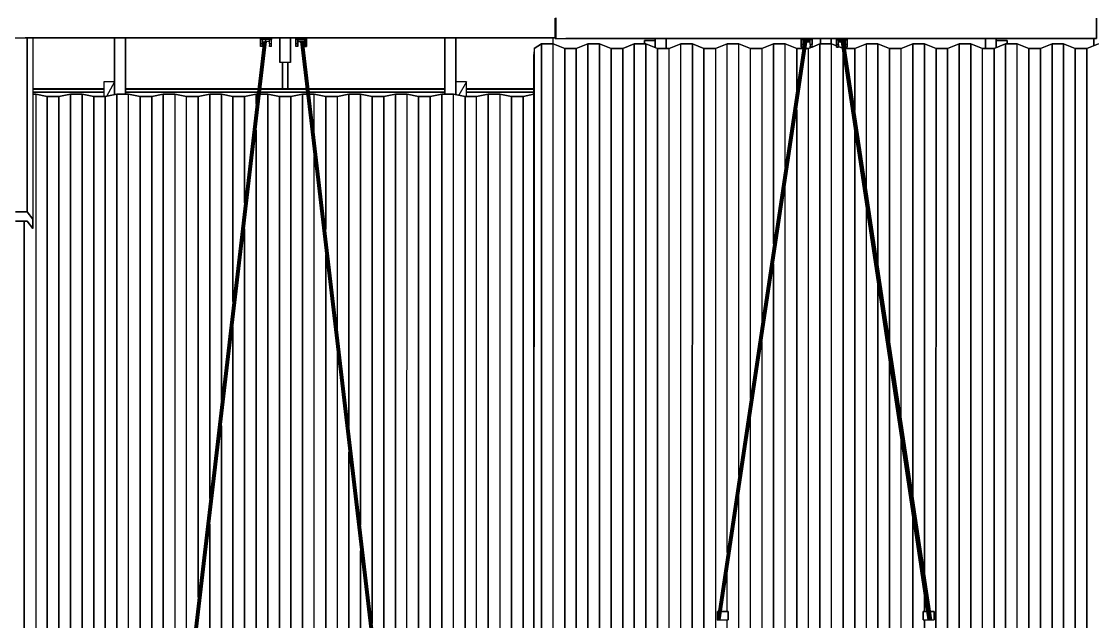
# Model space of a CAD drawing. Extents: x -32 to 51.8, y -51.6 to -5.5.
# Drawn here: x 5.35 to 13.29, y -25.34 to -20.91 of the extents above; entities that cross this region are included whole.
import ezdxf

# ---------------------------------------------------------------- set-up
doc = ezdxf.new("R2010")
doc.units = 0
doc.header["$MEASUREMENT"] = 0
doc.layers.get('0').update_dxf_attribs({"linetype": 'CONTINUOUS'})
doc.layers.add('hachures', color=5, linetype='CONTINUOUS')

msp = doc.modelspace()

# ---------------------------------------------------------------- linework, layer by layer
for p, q in [((9.2901, -21.0331), (9.2901, -20.8831)), ((9.2967, -20.8785), (9.2967, -21.0285)), ((9.2967, -21.0285), (9.2967, -20.8785)), ((13.2901, -20.8831), (13.2901, -21.0331)), ((13.2901, -20.8831), (13.2901, -21.0331)), ((13.2901, -21.0331), (13.2901, -20.8831)), ((13.2901, -20.9346), (13.2901, -20.9346)), ((13.2901, -20.9346), (13.2901, -20.9346)), ((5.2967, -21.0285), (5.3767, -21.0285)), ((5.3767, -21.0285), (9.2167, -21.0285)), ((9.2167, -21.0285), (5.3767, -21.0285)), ((5.3767, -21.0285), (9.2167, -21.0285)), ((9.2167, -21.0285), (5.3767, -21.0285)), ((5.3902, -21.0285), (5.3902, -21.0285)), ((5.3902, -21.0285), (5.3902, -21.0285)), ((5.3902, -21.0285), (5.3902, -21.0285)), ((5.3902, -21.0285), (5.3902, -22.3138)), ((5.4337, -21.0285), (5.4336, -22.3676)), ((5.4337, -21.0285), (7.1152, -21.0285)), ((5.4337, -21.0285), (7.1152, -21.0285)), ((7.1152, -21.0285), (5.4337, -21.0285)), ((6.0367, -21.0285), (5.4337, -21.0285)), ((6.0367, -21.4465), (6.0367, -21.0285)), ((6.0367, -21.0285), (6.0367, -21.404)), ((6.0367, -21.0285), (6.0367, -21.4465)), ((6.1167, -21.0285), (6.1167, -21.4428)), ((6.1167, -21.4428), (6.1167, -21.0285)), ((6.9429, -21.0285), (6.1167, -21.0285)), ((7.1509, -21.0387), (6.5047, -26.5245)), ((6.5127, -26.5236), (7.1509, -21.0387)), ((7.1152, -21.0386), (7.1152, -21.0285)), ((7.1152, -21.0285), (7.1152, -21.0386)), ((7.1152, -21.0285), (7.1152, -21.0386)), ((7.1152, -21.0637), (7.1152, -21.0285)), ((7.1296, -21.0386), (7.1152, -21.0386)), ((7.1152, -21.0718), (7.1152, -21.0386)), ((7.1152, -21.0386), (7.1152, -21.0718)), ((7.1296, -21.0285), (7.1296, -21.0386)), ((7.1296, -21.0386), (7.1296, -21.0285)), ((7.1296, -21.0386), (7.1296, -21.0718)), ((7.1296, -21.0718), (7.1296, -21.0386)), ((7.1807, -21.0387), (7.1296, -21.0387)), ((7.1807, -21.0386), (7.1807, -21.0285)), ((7.1807, -21.0285), (7.1807, -21.0386)), ((7.1807, -21.0285), (7.1807, -21.0386)), ((7.1952, -21.0386), (7.1807, -21.0386)), ((7.1807, -21.0718), (7.1807, -21.0386)), ((7.1807, -21.0387), (7.1807, -21.0532)), ((7.1952, -21.0285), (7.1952, -21.0386)), ((7.1952, -21.0386), (7.1952, -21.0285)), ((7.1952, -21.0285), (7.3752, -21.0285)), ((7.1952, -21.0285), (7.3752, -21.0285)), ((7.3752, -21.0285), (7.1952, -21.0285)), ((7.1952, -21.0718), (7.1952, -21.0386)), ((7.2567, -21.2085), (7.2567, -21.0285)), ((7.2567, -21.2085), (7.2567, -21.0285)), ((7.2567, -21.0285), (7.2567, -21.2085)), ((7.3367, -21.0285), (7.3367, -21.2085)), ((7.3367, -21.0285), (7.3367, -21.2085)), ((7.3367, -21.2085), (7.3367, -21.0285)), ((7.3752, -21.0386), (7.3752, -21.0285)), ((7.3752, -21.0285), (7.3752, -21.0386)), ((7.3752, -21.0637), (7.3752, -21.0285)), ((7.3896, -21.0386), (7.3752, -21.0386)), ((7.3752, -21.0718), (7.3752, -21.0386)), ((7.3752, -21.0386), (7.3752, -21.0718)), ((7.3896, -21.0285), (7.3896, -21.0386)), ((7.3896, -21.0386), (7.3896, -21.0285)), ((7.3896, -21.0718), (7.3896, -21.0386)), ((7.3896, -21.0386), (7.3896, -21.0718)), ((7.4408, -21.0387), (7.3896, -21.0387)), ((7.3896, -21.0387), (7.4408, -21.0387)), ((7.409, -21.0387), (7.409, -21.0387)), ((7.409, -21.0387), (7.409, -21.0387)), ((7.4129, -21.0387), (7.4129, -21.0387)), ((7.4129, -21.0387), (7.4129, -21.0387)), ((7.421, -21.0387), (7.421, -21.0387)), ((7.4211, -21.0387), (7.4211, -21.0387)), ((7.4408, -21.0386), (7.4408, -21.0285)), ((7.4408, -21.0285), (7.4408, -21.0386)), ((7.4408, -21.0285), (7.4408, -21.0386)), ((7.4408, -21.0386), (7.4552, -21.0386)), ((7.4408, -21.0718), (7.4408, -21.0386)), ((7.4408, -21.0386), (7.4408, -21.0718)), ((7.4552, -21.0285), (7.4552, -21.0637)), ((7.4552, -21.0386), (7.4552, -21.0285)), ((7.4552, -21.0285), (7.4552, -21.0386)), ((7.4552, -21.0285), (9.2167, -21.0285)), ((7.4552, -21.0285), (9.2167, -21.0285)), ((9.2167, -21.0285), (7.4552, -21.0285)), ((7.4552, -21.0718), (7.4552, -21.0386)), ((7.4552, -21.0386), (7.4552, -21.0718)), ((8.4767, -21.4428), (8.4767, -21.0285)), ((8.4767, -21.0285), (8.4767, -21.4428)), ((8.5567, -21.0285), (8.5567, -21.4466)), ((8.5567, -21.4466), (8.5567, -21.0285)), ((9.2167, -21.0285), (9.2901, -21.0285)), ((9.2901, -21.0285), (9.2167, -21.0285)), ((9.2167, -21.0285), (9.2967, -21.0285)), ((9.2901, -21.0285), (9.2167, -21.0285)), ((9.2967, -21.0285), (9.2167, -21.0285)), ((9.2737, -21.0285), (9.2737, -21.0723)), ((9.2901, -21.0331), (9.2901, -21.0285)), ((9.2901, -21.0331), (9.3701, -21.0331)), ((10.0301, -21.0331), (9.3701, -21.0331)), ((9.3701, -21.0331), (9.3701, -21.0331)), ((9.3701, -21.0331), (11.1086, -21.0331)), ((9.3701, -21.0331), (11.1086, -21.0331)), ((11.1086, -21.0331), (9.3701, -21.0331)), ((9.3701, -21.0331), (9.3701, -21.0331)), ((10.0301, -21.0331), (9.3701, -21.0331)), ((9.3701, -21.0331), (9.3701, -21.0331)), ((9.3701, -21.0331), (13.2901, -21.0331)), ((13.2901, -21.0331), (9.3701, -21.0331)), ((9.3701, -21.0331), (13.2101, -21.0331)), ((13.2101, -21.0331), (9.3701, -21.0331)), ((9.3701, -21.0331), (9.3701, -21.0331)), ((10.0301, -21.0994), (10.0301, -21.0331)), ((10.0301, -21.0331), (10.0301, -21.0994)), ((11.1086, -21.0331), (10.1101, -21.0331)), ((10.1101, -21.0331), (10.1101, -21.1062)), ((10.1101, -21.0331), (11.1086, -21.0331)), ((10.1101, -21.1062), (10.1101, -21.0331)), ((11.1086, -21.0331), (10.1101, -21.0331)), ((11.135, -21.0433), (10.4905, -25.3288)), ((11.1311, -21.0433), (10.4905, -25.3288)), ((11.1433, -21.0433), (10.4985, -25.3288)), ((11.1351, -21.0433), (10.4985, -25.3288)), ((11.1509, -21.0433), (10.5064, -25.3288)), ((10.5064, -25.3288), (11.1433, -21.0433)), ((10.5094, -25.3286), (11.151, -21.0433)), ((11.1086, -21.0432), (11.1086, -21.0331)), ((11.1086, -21.0331), (11.1086, -21.0432)), ((11.1086, -21.0683), (11.1086, -21.0331)), ((11.123, -21.0432), (11.1086, -21.0432)), ((11.1086, -21.0764), (11.1086, -21.0432)), ((11.1086, -21.0432), (11.1086, -21.0764)), ((11.123, -21.0432), (11.123, -21.0331)), ((11.123, -21.0331), (11.123, -21.0432)), ((11.123, -21.0764), (11.123, -21.0432)), ((11.123, -21.0432), (11.123, -21.0764)), ((11.1741, -21.0433), (11.123, -21.0433)), ((11.123, -21.0578), (11.123, -21.0433)), ((11.123, -21.0433), (11.1741, -21.0433)), ((11.1535, -21.0433), (11.1535, -21.0433)), ((11.1741, -21.0432), (11.1741, -21.0331)), ((11.1741, -21.0331), (11.1741, -21.0432)), ((11.1886, -21.0432), (11.1741, -21.0432)), ((11.1741, -21.0764), (11.1741, -21.0432)), ((11.1886, -21.0331), (11.1886, -21.0432)), ((11.1886, -21.0432), (11.1886, -21.0331)), ((11.3686, -21.0331), (11.1886, -21.0331)), ((11.1886, -21.0331), (11.3686, -21.0331)), ((11.1886, -21.0331), (11.3686, -21.0331)), ((11.1886, -21.0331), (11.3686, -21.0331)), ((11.3686, -21.0331), (11.1886, -21.0331)), ((11.1886, -21.0432), (11.1886, -21.0764)), ((11.1886, -21.0764), (11.1886, -21.0432)), ((11.2501, -21.0723), (11.2501, -21.0331)), ((11.2501, -21.0723), (11.2501, -21.0331)), ((11.2501, -21.0331), (11.2501, -21.0723)), ((11.3686, -21.0331), (11.3301, -21.0331)), ((11.3301, -21.0331), (11.3301, -21.0723)), ((11.3301, -21.0331), (11.3301, -21.0723)), ((11.3301, -21.0723), (11.3301, -21.0331)), ((11.3686, -21.0331), (11.3686, -21.0432)), ((11.3686, -21.0683), (11.3686, -21.0331)), ((11.3686, -21.0432), (11.3686, -21.0331)), ((11.3686, -21.0432), (11.3686, -21.0765)), ((11.383, -21.0432), (11.3686, -21.0432)), ((11.3686, -21.0765), (11.3686, -21.0432)), ((11.3686, -21.0432), (11.383, -21.0432)), ((11.383, -21.0432), (11.383, -21.0331)), ((11.383, -21.0765), (11.383, -21.0432)), ((11.4341, -21.0433), (11.383, -21.0433)), ((11.383, -21.0578), (11.383, -21.0433)), ((11.383, -21.0433), (11.4341, -21.0433)), ((11.4341, -21.0432), (11.4341, -21.0331)), ((11.4341, -21.0331), (11.4341, -21.0432)), ((11.4341, -21.0432), (11.4341, -21.0432)), ((11.4341, -21.0432), (11.4486, -21.0432)), ((11.4341, -21.0765), (11.4341, -21.0432)), ((11.4486, -21.0432), (11.4341, -21.0432)), ((11.4341, -21.0432), (11.4341, -21.0765)), ((11.4341, -21.0432), (11.4341, -21.0432)), ((11.4341, -21.0432), (11.4341, -21.0432)), ((11.4341, -21.0432), (11.4341, -21.0432)), ((11.4341, -21.0433), (11.4341, -21.0578)), ((11.4486, -21.0432), (11.4486, -21.0331)), ((11.4486, -21.0331), (11.4486, -21.0432)), ((12.4701, -21.0331), (11.4486, -21.0331)), ((11.4486, -21.0331), (12.4701, -21.0331)), ((11.4486, -21.0331), (13.2101, -21.0331)), ((11.4486, -21.0331), (13.2101, -21.0331)), ((13.2101, -21.0331), (11.4486, -21.0331)), ((11.4989, -21.0331), (11.4486, -21.0331)), ((11.4486, -21.0765), (11.4486, -21.0432)), ((11.4486, -21.0432), (11.4486, -21.0432)), ((11.4486, -21.0432), (11.4486, -21.0765)), ((12.4701, -21.1062), (12.4701, -21.0331)), ((12.4701, -21.0331), (12.4701, -21.1062)), ((13.2101, -21.0331), (12.5501, -21.0331)), ((12.5501, -21.0331), (12.5501, -21.0995)), ((12.5501, -21.0995), (12.5501, -21.0331)), ((13.2101, -21.0331), (13.2101, -21.0331)), ((13.2101, -21.0331), (13.2101, -21.0331)), ((13.2101, -21.0331), (13.2901, -21.0331)), ((13.2901, -21.0331), (13.2101, -21.0331)), ((13.2901, -21.0331), (13.2101, -21.0331)), ((13.2671, -21.0331), (13.2671, -21.0871)), ((13.2737, -21.0845), (13.2737, -21.0331)), ((7.1371, -21.0532), (6.4935, -26.5216)), ((7.141, -21.0532), (6.4968, -26.5236)), ((7.1372, -21.0532), (6.4968, -26.5236)), ((7.141, -21.0532), (6.5047, -26.5245)), ((7.1569, -21.0532), (6.5127, -26.5236)), ((6.516, -26.5216), (7.1596, -21.0532)), ((6.516, -26.5216), (7.1569, -21.0532)), ((7.1152, -21.0851), (7.1152, -21.0637)), ((7.1296, -21.0718), (7.1152, -21.0718)), ((7.1152, -21.0919), (7.1152, -21.0718)), ((7.1152, -21.0718), (7.1152, -21.0919)), ((7.1152, -21.0851), (7.1152, -21.0919)), ((7.1152, -21.0919), (7.1152, -21.0851)), ((7.1296, -21.0919), (7.1152, -21.0919)), ((7.1296, -21.0532), (7.1296, -21.0637)), ((7.1296, -21.0637), (7.1296, -21.0851)), ((7.1296, -21.0718), (7.1296, -21.0919)), ((7.1296, -21.0919), (7.1296, -21.0718)), ((7.1296, -21.0851), (7.1296, -21.0718)), ((7.1296, -21.0919), (7.1296, -21.0851)), ((7.1296, -21.0851), (7.1296, -21.0851)), ((7.1296, -21.0851), (7.1296, -21.0919)), ((7.1807, -21.0532), (7.1492, -21.0532)), ((7.1952, -21.0718), (7.1807, -21.0718)), ((7.1807, -21.0718), (7.1807, -21.0919)), ((7.1807, -21.0919), (7.1807, -21.0851)), ((7.1952, -21.0919), (7.1807, -21.0919)), ((7.1952, -21.0919), (7.1952, -21.0718)), ((7.3752, -21.0851), (7.3752, -21.0637)), ((7.3896, -21.0718), (7.3752, -21.0718)), ((7.3752, -21.0919), (7.3752, -21.0718)), ((7.3752, -21.0718), (7.3752, -21.0919)), ((7.3752, -21.0851), (7.3752, -21.0919)), ((7.3752, -21.0919), (7.3752, -21.0851)), ((7.3896, -21.0919), (7.3752, -21.0919)), ((7.3896, -21.0532), (7.3896, -21.0637)), ((7.3896, -21.0532), (7.4408, -21.0532)), ((7.4408, -21.0532), (7.3896, -21.0532)), ((7.3896, -21.0637), (7.3896, -21.0851)), ((7.3896, -21.0919), (7.3896, -21.0718)), ((7.3896, -21.0718), (7.3896, -21.0919)), ((7.3896, -21.0851), (7.3896, -21.0718)), ((7.3896, -21.0851), (7.3896, -21.0919)), ((7.3896, -21.0851), (7.3896, -21.0851)), ((7.3896, -21.0919), (7.3896, -21.0851)), ((7.4107, -21.0532), (8.0543, -26.5216)), ((7.4108, -21.0532), (8.0576, -26.5195)), ((8.0576, -26.5195), (7.4146, -21.0532)), ((7.4146, -21.0532), (8.0655, -26.5187)), ((7.4227, -21.0532), (8.0655, -26.5187)), ((7.4228, -21.0532), (8.0735, -26.5195)), ((8.0768, -26.5216), (7.4305, -21.0532)), ((8.0735, -26.5195), (7.4305, -21.0532)), ((8.0768, -26.5216), (7.4332, -21.0532)), ((7.4552, -21.0718), (7.4408, -21.0718)), ((7.4408, -21.0718), (7.4408, -21.0919)), ((7.4408, -21.0718), (7.4552, -21.0718)), ((7.4408, -21.0919), (7.4408, -21.0718)), ((7.4408, -21.0919), (7.4408, -21.0919)), ((7.4408, -21.0919), (7.4552, -21.0919)), ((7.4408, -21.0919), (7.4408, -21.0919)), ((7.4552, -21.0919), (7.4408, -21.0919)), ((7.4552, -21.0637), (7.4552, -21.0851)), ((7.4552, -21.0919), (7.4552, -21.0718)), ((7.4552, -21.0718), (7.4552, -21.0919)), ((7.4552, -21.0851), (7.4552, -21.0919)), ((9.1349, -21.1062), (9.1348, -21.1496)), ((9.1349, -21.1062), (9.1348, -27.4445)), ((9.1902, -21.0723), (9.1349, -21.1062)), ((9.1349, -21.1062), (9.1902, -21.0723)), ((9.2759, -21.0723), (9.1902, -21.0723)), ((9.1902, -21.0723), (9.1902, -21.0723)), ((9.1902, -21.0723), (9.2759, -21.0723)), ((9.3616, -21.1062), (9.2759, -21.0723)), ((9.2759, -21.0723), (9.3616, -21.1062)), ((9.4473, -21.1062), (9.3616, -21.1062)), ((9.3616, -21.1062), (9.4473, -21.1062)), ((9.533, -21.0723), (9.4473, -21.1062)), ((9.4473, -21.1062), (9.533, -21.0723)), ((9.6188, -21.0723), (9.533, -21.0723)), ((9.533, -21.0723), (9.6188, -21.0723)), ((9.7045, -21.1062), (9.6188, -21.0723)), ((9.6188, -21.0723), (9.7045, -21.1062)), ((9.7902, -21.1062), (9.7045, -21.1062)), ((9.7045, -21.1062), (9.7902, -21.1062)), ((9.8759, -21.0723), (9.7902, -21.1062)), ((9.7902, -21.1062), (9.8759, -21.0723)), ((9.9616, -21.0723), (9.8759, -21.0723)), ((9.8759, -21.0723), (9.9616, -21.0723)), ((9.9501, -21.0723), (9.9501, -21.0474)), ((9.9501, -21.0474), (10.0301, -21.0474)), ((9.9501, -21.0723), (9.9501, -21.0474)), ((9.9501, -21.0474), (9.9501, -21.0723)), ((10.0301, -21.0474), (9.9501, -21.0474)), ((10.0473, -21.1062), (9.9616, -21.0723)), ((9.9616, -21.0723), (10.0473, -21.1062)), ((10.0301, -21.0474), (10.0301, -21.0993)), ((10.0301, -21.0993), (10.0301, -21.0474)), ((10.0301, -21.0474), (10.0301, -21.0474)), ((10.133, -21.1062), (10.0473, -21.1062)), ((10.0473, -21.1062), (10.133, -21.1062)), ((10.2188, -21.0723), (10.133, -21.1062)), ((10.133, -21.1062), (10.2188, -21.0723)), ((10.3045, -21.0723), (10.2188, -21.0723)), ((10.2188, -21.0723), (10.3045, -21.0723)), ((10.3902, -21.1062), (10.3045, -21.0723)), ((10.3045, -21.0723), (10.3902, -21.1062)), ((10.4759, -21.1062), (10.3902, -21.1062)), ((10.3902, -21.1062), (10.4759, -21.1062)), ((10.5616, -21.0723), (10.4759, -21.1062)), ((10.4759, -21.1062), (10.5616, -21.0723)), ((11.1289, -21.0578), (10.4869, -25.3286)), ((10.5094, -25.3286), (11.1514, -21.0578)), ((10.6473, -21.0723), (10.5616, -21.0723)), ((10.5616, -21.0723), (10.6473, -21.0723)), ((10.733, -21.1062), (10.6473, -21.0723)), ((10.6473, -21.0723), (10.733, -21.1062)), ((10.8188, -21.1062), (10.733, -21.1062)), ((10.733, -21.1062), (10.8188, -21.1062)), ((10.9045, -21.0723), (10.8188, -21.1062)), ((10.8188, -21.1062), (10.9045, -21.0723)), ((10.9902, -21.0723), (10.9045, -21.0723)), ((10.9045, -21.0723), (10.9902, -21.0723)), ((11.0759, -21.1062), (10.9902, -21.0723)), ((10.9902, -21.0723), (11.0759, -21.1062)), ((11.1216, -21.1062), (11.0759, -21.1062)), ((11.0759, -21.4101), (11.0759, -21.1062)), ((11.0759, -21.1062), (11.1216, -21.1062)), ((11.1086, -21.0898), (11.1086, -21.0683)), ((11.123, -21.0764), (11.1086, -21.0764)), ((11.1086, -21.0764), (11.1086, -21.0965)), ((11.1086, -21.0965), (11.1086, -21.0764)), ((11.1086, -21.0764), (11.123, -21.0764)), ((11.1086, -21.0965), (11.1086, -21.0898)), ((11.1086, -21.0898), (11.1086, -21.0965)), ((11.123, -21.0965), (11.1086, -21.0965)), ((11.123, -21.0578), (11.1289, -21.0578)), ((11.123, -21.0578), (11.123, -21.0683)), ((11.1289, -21.0578), (11.123, -21.0578)), ((11.123, -21.0683), (11.123, -21.0898)), ((11.123, -21.0965), (11.123, -21.0764)), ((11.123, -21.0764), (11.123, -21.0764)), ((11.123, -21.0764), (11.123, -21.0965)), ((11.123, -21.0898), (11.123, -21.0965)), ((11.123, -21.0965), (11.123, -21.0898)), ((11.1616, -21.1062), (11.1441, -21.1062)), ((11.1441, -21.1062), (11.1616, -21.1062)), ((11.1514, -21.0578), (11.1741, -21.0578)), ((11.1741, -21.0578), (11.1514, -21.0578)), ((11.186, -21.0965), (11.1616, -21.1062)), ((11.1616, -21.1062), (11.1861, -21.0965)), ((11.1886, -21.0764), (11.1741, -21.0764)), ((11.1741, -21.0764), (11.1741, -21.0965)), ((11.1741, -21.0965), (11.1741, -21.0898)), ((11.1886, -21.0965), (11.1741, -21.0965)), ((11.2473, -21.0723), (11.1886, -21.0955)), ((11.1886, -21.0955), (11.2473, -21.0723)), ((11.1886, -21.0965), (11.1886, -21.0764)), ((11.333, -21.0723), (11.2473, -21.0723)), ((11.2473, -21.0723), (11.333, -21.0723)), ((11.3686, -21.0864), (11.333, -21.0723)), ((11.333, -21.0723), (11.3686, -21.0864)), ((11.3686, -21.0898), (11.3686, -21.0683)), ((11.3686, -21.0765), (11.3686, -21.0965)), ((11.383, -21.0765), (11.3686, -21.0765)), ((11.3686, -21.0965), (11.3686, -21.0765)), ((11.3686, -21.0765), (11.383, -21.0765)), ((11.3686, -21.0965), (11.3686, -21.0898)), ((11.3686, -21.0965), (11.383, -21.0965)), ((11.383, -21.0965), (11.3686, -21.0965)), ((11.383, -21.0578), (11.4341, -21.0578)), ((11.4341, -21.0578), (11.383, -21.0578)), ((11.383, -21.0765), (11.383, -21.0765)), ((11.383, -21.0765), (11.383, -21.0765)), ((11.383, -21.0965), (11.383, -21.0765)), ((11.383, -21.0765), (11.383, -21.0965)), ((11.4127, -21.1038), (11.383, -21.0921)), ((11.383, -21.0921), (11.4127, -21.1038)), ((12.0477, -25.3286), (11.4058, -21.0578)), ((11.4058, -21.0578), (12.051, -25.3265)), ((12.051, -25.3265), (11.4098, -21.0578)), ((11.4099, -21.0578), (12.0589, -25.3257)), ((11.418, -21.0578), (12.0589, -25.3257)), ((11.4181, -21.0578), (12.0669, -25.3265)), ((11.4257, -21.0578), (12.0669, -25.3265)), ((11.4257, -21.0578), (12.0702, -25.3286)), ((12.0702, -25.3286), (11.4283, -21.0578)), ((11.4341, -21.0765), (11.4341, -21.0765)), ((11.4341, -21.0765), (11.4486, -21.0765)), ((11.4341, -21.0965), (11.4341, -21.0765)), ((11.4486, -21.0765), (11.4341, -21.0765)), ((11.4341, -21.0765), (11.4341, -21.0965)), ((11.4341, -21.0965), (11.4341, -21.0965)), ((11.4341, -21.0965), (11.4486, -21.0965)), ((11.4341, -21.0965), (11.4341, -21.0965)), ((11.4486, -21.0965), (11.4341, -21.0965)), ((11.4341, -21.0965), (11.4341, -21.0965)), ((11.5045, -21.1062), (11.4356, -21.1062)), ((11.4356, -21.1062), (11.5045, -21.1062)), ((11.4486, -21.0965), (11.4486, -21.0765)), ((11.4486, -21.0765), (11.4486, -21.0765)), ((11.4486, -21.0765), (11.4486, -21.0965)), ((11.4486, -21.0965), (11.4486, -21.0965)), ((11.5902, -21.0723), (11.5045, -21.1062)), ((11.5045, -21.1062), (11.5902, -21.0723)), ((11.6759, -21.0723), (11.5902, -21.0723)), ((11.5902, -21.0723), (11.6759, -21.0723)), ((11.7616, -21.1062), (11.6759, -21.0723)), ((11.6759, -21.0723), (11.7616, -21.1062)), ((11.8473, -21.1062), (11.7616, -21.1062)), ((11.7616, -21.1062), (11.8473, -21.1062)), ((11.933, -21.0723), (11.8473, -21.1062)), ((11.8473, -21.1062), (11.933, -21.0723)), ((12.0188, -21.0723), (11.933, -21.0723)), ((11.933, -21.0723), (12.0188, -21.0723)), ((12.1045, -21.1062), (12.0188, -21.0723)), ((12.0188, -21.0723), (12.1045, -21.1062)), ((12.1902, -21.1062), (12.1045, -21.1062)), ((12.1045, -21.1062), (12.1902, -21.1062)), ((12.2759, -21.0723), (12.1902, -21.1062)), ((12.1902, -21.1062), (12.2759, -21.0723)), ((12.3616, -21.0723), (12.2759, -21.0723)), ((12.2759, -21.0723), (12.3616, -21.0723)), ((12.4473, -21.1062), (12.3616, -21.0723)), ((12.3616, -21.0723), (12.4473, -21.1062)), ((12.533, -21.1062), (12.4473, -21.1062)), ((12.4473, -21.1062), (12.533, -21.1062)), ((12.6188, -21.0723), (12.533, -21.1062)), ((12.533, -21.1062), (12.6188, -21.0723)), ((12.5501, -21.0995), (12.5501, -21.0474)), ((12.5501, -21.0474), (12.6301, -21.0474)), ((12.6301, -21.0474), (12.5501, -21.0474)), ((12.5501, -21.0474), (12.5501, -21.0995)), ((12.7045, -21.0723), (12.6188, -21.0723)), ((12.6188, -21.0723), (12.7045, -21.0723)), ((12.6301, -21.0474), (12.6301, -21.0723)), ((12.6301, -21.0723), (12.6301, -21.0474)), ((12.6301, -21.0474), (12.6301, -21.0474)), ((12.6301, -21.0723), (12.6301, -21.0474)), ((12.7902, -21.1062), (12.7045, -21.0723)), ((12.7045, -21.0723), (12.7902, -21.1062)), ((12.8759, -21.1062), (12.7902, -21.1062)), ((12.7902, -21.1062), (12.8759, -21.1062)), ((12.9616, -21.0723), (12.8759, -21.1062)), ((12.8759, -21.1062), (12.9616, -21.0723)), ((13.0473, -21.0723), (12.9616, -21.0723)), ((12.9616, -21.0723), (13.0473, -21.0723)), ((13.133, -21.1062), (13.0473, -21.0723)), ((13.0473, -21.0723), (13.133, -21.1062)), ((13.2188, -21.1062), (13.133, -21.1062)), ((13.133, -21.1062), (13.2188, -21.1062)), ((13.3045, -21.0723), (13.2188, -21.1062)), ((13.2188, -21.1062), (13.3045, -21.0723)), ((9.1348, -21.1496), (9.1347, -27.4879)), ((9.1347, -27.4876), (9.1348, -21.1496)), ((7.3367, -21.2085), (7.2567, -21.2085)), ((7.2769, -21.2085), (7.2769, -21.404)), ((7.2769, -21.404), (7.2769, -21.2085)), ((7.2769, -21.2085), (7.2769, -21.404)), ((7.3164, -21.2085), (7.3164, -21.404)), ((7.3164, -21.404), (7.3164, -21.2085)), ((5.9567, -21.3528), (5.9567, -21.4614)), ((6.0367, -21.3528), (5.9567, -21.3528)), ((6.0367, -21.3528), (5.976, -21.4597)), ((6.0367, -21.4465), (6.0367, -21.3528)), ((8.6367, -21.3528), (8.5567, -21.3528)), ((8.5567, -21.4466), (8.5567, -21.3528)), ((8.6367, -21.3528), (8.5805, -21.4517)), ((8.6367, -21.4614), (8.6367, -21.3528)), ((5.4337, -21.404), (5.9567, -21.404)), ((5.9567, -21.404), (5.4337, -21.404)), ((5.4337, -21.4055), (5.9567, -21.4055)), ((5.9567, -21.4055), (5.4337, -21.4055)), ((5.9567, -21.4296), (5.4337, -21.4296)), ((5.4337, -21.4296), (5.9567, -21.4296)), ((6.0367, -21.404), (6.0367, -21.404)), ((6.0367, -21.404), (6.0367, -21.404)), ((6.0367, -21.4055), (6.0367, -21.4055)), ((6.0367, -21.4055), (6.0367, -21.4055)), ((6.0367, -21.4296), (6.0367, -21.4296)), ((6.0367, -21.4296), (6.0367, -21.4296)), ((6.1167, -21.404), (7.0958, -21.404)), ((7.0958, -21.404), (6.1167, -21.404)), ((6.1167, -21.4055), (7.0957, -21.4055)), ((7.0957, -21.4055), (6.1167, -21.4055)), ((7.0928, -21.4296), (6.1167, -21.4296)), ((6.1167, -21.4296), (7.0928, -21.4296)), ((7.455, -21.4296), (7.1153, -21.4296)), ((7.1153, -21.4296), (7.455, -21.4296)), ((7.1182, -21.4055), (7.4522, -21.4055)), ((7.4522, -21.4055), (7.1182, -21.4055)), ((7.1183, -21.404), (7.452, -21.404)), ((7.452, -21.404), (7.1183, -21.404)), ((7.4745, -21.404), (8.4767, -21.404)), ((8.4767, -21.404), (7.4745, -21.404)), ((7.4747, -21.4055), (8.4767, -21.4055)), ((8.4767, -21.4055), (7.4747, -21.4055)), ((8.4767, -21.4296), (7.4775, -21.4296)), ((7.4775, -21.4296), (8.4767, -21.4296)), ((8.6367, -21.4041), (9.1348, -21.4041)), ((9.1348, -21.4041), (8.6367, -21.4041)), ((8.6367, -21.4055), (9.1348, -21.4055)), ((9.1348, -21.4055), (8.6367, -21.4055)), ((9.1348, -21.4296), (8.6367, -21.4296)), ((8.6367, -21.4296), (9.1348, -21.4296)), ((5.4538, -21.4428), (5.4337, -21.4428)), ((5.4337, -21.4428), (5.4538, -21.4428)), ((5.5395, -21.4614), (5.4538, -21.4428)), ((5.4538, -21.4428), (5.5395, -21.4614)), ((5.6252, -21.4614), (5.5395, -21.4614)), ((5.5395, -21.4614), (5.5395, -21.4614)), ((5.5395, -21.4614), (5.6252, -21.4614)), ((5.711, -21.4428), (5.6252, -21.4614)), ((5.6252, -21.4614), (5.711, -21.4428)), ((5.6252, -21.4614), (5.6252, -21.4614)), ((5.7967, -21.4428), (5.711, -21.4428)), ((5.711, -21.4428), (5.711, -21.4428)), ((5.711, -21.4428), (5.7967, -21.4428)), ((5.8824, -21.4614), (5.7967, -21.4428)), ((5.7967, -21.4428), (5.7967, -21.4428)), ((5.7967, -21.4428), (5.8824, -21.4614)), ((5.9681, -21.4614), (5.8824, -21.4614)), ((5.8824, -21.4614), (5.8824, -21.4614)), ((5.8824, -21.4614), (5.9681, -21.4614)), ((6.0538, -21.4428), (5.9681, -21.4614)), ((5.9681, -21.4614), (6.0538, -21.4428)), ((5.9681, -21.4614), (5.9681, -21.4614)), ((6.1395, -21.4428), (6.0538, -21.4428)), ((6.0538, -21.4428), (6.0538, -21.4428)), ((6.0538, -21.4428), (6.1395, -21.4428)), ((6.2252, -21.4614), (6.1395, -21.4428)), ((6.1395, -21.4428), (6.2252, -21.4614)), ((6.311, -21.4614), (6.2252, -21.4614)), ((6.2252, -21.4614), (6.2252, -21.4614)), ((6.2252, -21.4614), (6.311, -21.4614)), ((6.3967, -21.4428), (6.311, -21.4614)), ((6.311, -21.4614), (6.3967, -21.4428)), ((6.311, -21.4614), (6.311, -21.4614)), ((6.4824, -21.4428), (6.3967, -21.4428)), ((6.3967, -21.4428), (6.3967, -21.4428)), ((6.3967, -21.4428), (6.4824, -21.4428)), ((6.5681, -21.4614), (6.4824, -21.4428)), ((6.4824, -21.4428), (6.5681, -21.4614)), ((6.6538, -21.4614), (6.5681, -21.4614)), ((6.5681, -21.4614), (6.6538, -21.4614)), ((6.7395, -21.4428), (6.6538, -21.4614)), ((6.6538, -21.4614), (6.7395, -21.4428)), ((6.6538, -21.4614), (6.6538, -21.4614)), ((6.8252, -21.4428), (6.7395, -21.4428)), ((6.7395, -21.4428), (6.7395, -21.4428)), ((6.7395, -21.4428), (6.8252, -21.4428)), ((6.911, -21.4614), (6.8252, -21.4428)), ((6.8252, -21.4428), (6.8252, -21.4428)), ((6.8252, -21.4428), (6.911, -21.4614)), ((6.9967, -21.4614), (6.911, -21.4614)), ((6.911, -21.4614), (6.911, -21.4614)), ((6.911, -21.4614), (6.9967, -21.4614)), ((7.0824, -21.4428), (6.9967, -21.4614)), ((6.9967, -21.4614), (7.0824, -21.4428)), ((6.9967, -21.4614), (6.9967, -21.4614)), ((7.0913, -21.4428), (7.0824, -21.4428)), ((7.0824, -21.5184), (7.0824, -21.4428)), ((7.0824, -21.4428), (7.0824, -21.4428)), ((7.0824, -21.4428), (7.0913, -21.4428)), ((7.1681, -21.4428), (7.1138, -21.4428)), ((7.1138, -21.4428), (7.1681, -21.4428)), ((7.2538, -21.4614), (7.1681, -21.4428)), ((7.1681, -21.4428), (7.1681, -21.4428)), ((7.1681, -21.4428), (7.2538, -21.4614)), ((7.3395, -21.4614), (7.2538, -21.4614)), ((7.2538, -21.4614), (7.2538, -21.4614)), ((7.2538, -21.4614), (7.3395, -21.4614)), ((7.4252, -21.4428), (7.3395, -21.4614)), ((7.3395, -21.4614), (7.4252, -21.4428)), ((7.3395, -21.4614), (7.3395, -21.4614)), ((7.4566, -21.4428), (7.4252, -21.4428)), ((7.4252, -21.4428), (7.4252, -21.4428)), ((7.4252, -21.4428), (7.4566, -21.4428)), ((7.511, -21.4428), (7.4791, -21.4428)), ((7.4791, -21.4428), (7.511, -21.4428)), ((7.5967, -21.4614), (7.511, -21.4428)), ((7.511, -21.4428), (7.5967, -21.4614)), ((7.6824, -21.4615), (7.5967, -21.4614)), ((7.5967, -21.4614), (7.5967, -21.4614)), ((7.5967, -21.4614), (7.6824, -21.4614)), ((7.7681, -21.4428), (7.6824, -21.4615)), ((7.6824, -21.4614), (7.7681, -21.4428)), ((7.8538, -21.4428), (7.7681, -21.4428)), ((7.7681, -21.4428), (7.7681, -21.4428)), ((7.7681, -21.4428), (7.8538, -21.4428)), ((7.9395, -21.4615), (7.8538, -21.4428)), ((7.8538, -21.4428), (7.8538, -21.4428)), ((7.8538, -21.4428), (7.9395, -21.4614)), ((7.9395, -21.4614), (7.9395, -21.4615)), ((7.9395, -21.4614), (8.0252, -21.4614)), ((8.0252, -21.4615), (7.9395, -21.4615)), ((8.111, -21.4428), (8.0252, -21.4615)), ((8.0252, -21.4614), (8.111, -21.4428)), ((8.0252, -21.4614), (8.0252, -21.4615)), ((8.1967, -21.4428), (8.111, -21.4428)), ((8.111, -21.4428), (8.111, -21.4428)), ((8.111, -21.4428), (8.1967, -21.4428)), ((8.2824, -21.4615), (8.1967, -21.4428)), ((8.1967, -21.4428), (8.2824, -21.4614)), ((8.2824, -21.4615), (8.2824, -21.4614)), ((8.2824, -21.4614), (8.3681, -21.4614)), ((8.3681, -21.4615), (8.2824, -21.4615)), ((8.3681, -21.4614), (8.4538, -21.4428)), ((8.4538, -21.4429), (8.3681, -21.4615)), ((8.3681, -21.4614), (8.3681, -21.4615)), ((8.4538, -21.4428), (8.4538, -21.4429)), ((8.4538, -21.4428), (8.5395, -21.4428)), ((8.5395, -21.4429), (8.4538, -21.4429)), ((8.5395, -21.4428), (8.6252, -21.4614)), ((8.6252, -21.4615), (8.5395, -21.4429)), ((8.6252, -21.4615), (8.6252, -21.4614)), ((8.6252, -21.4614), (8.711, -21.4614)), ((8.711, -21.4615), (8.6252, -21.4615)), ((8.711, -21.4614), (8.7967, -21.4428)), ((8.7967, -21.4429), (8.711, -21.4615)), ((8.7967, -21.4428), (8.7967, -21.4429)), ((8.7967, -21.4428), (8.8824, -21.4428)), ((8.8824, -21.4429), (8.7967, -21.4429)), ((8.8824, -21.4428), (8.9681, -21.4614)), ((8.9681, -21.4615), (8.8824, -21.4429)), ((8.9681, -21.4614), (8.9681, -21.4615)), ((8.9681, -21.4614), (9.0538, -21.4614)), ((9.0538, -21.4615), (8.9681, -21.4615)), ((9.1348, -21.4439), (9.0538, -21.4615)), ((9.0538, -21.4614), (9.1348, -21.4439)), ((9.0538, -21.4853), (9.0538, -21.4853)), ((5.3045, -22.3138), (5.3902, -22.3138)), ((5.3902, -22.3138), (5.3045, -22.3138)), ((5.3901, -22.3138), (5.3901, -22.3138)), ((5.3902, -22.3138), (5.4336, -22.3676)), ((5.4336, -22.3676), (5.3902, -22.3138)), ((5.3901, -22.3828), (5.3043, -22.3828)), ((5.3043, -22.3828), (5.3901, -22.3828)), ((5.4335, -22.4366), (5.3901, -22.3828)), ((5.3901, -22.3828), (5.4335, -22.4366)), ((5.4335, -22.3674), (5.4335, -22.3674)), ((5.4336, -22.3676), (5.4335, -22.4366)), ((5.4335, -22.4366), (5.4336, -22.3676)), ((10.5616, -25.2661), (10.5616, -24.9813)), ((12.0187, -25.2661), (12.0187, -25.1359)), ((12.0187, -25.1359), (12.0187, -25.2661)), ((10.4869, -25.3286), (10.49, -25.3305)), ((10.49, -25.2661), (10.49, -25.2661)), ((10.4963, -25.2661), (10.49, -25.2661)), ((10.49, -25.2661), (10.49, -25.3288)), ((10.49, -25.3288), (10.49, -25.2661)), ((10.49, -25.2661), (10.4963, -25.2661)), ((10.49, -25.3288), (10.57, -25.3288)), ((10.57, -25.2661), (10.5188, -25.2661)), ((10.5188, -25.2661), (10.57, -25.2661)), ((10.57, -25.3288), (10.57, -25.2661)), ((10.57, -25.2661), (10.57, -25.3288)), ((12.01, -25.3288), (12.01, -25.2661)), ((12.01, -25.2661), (12.0383, -25.2661)), ((12.0383, -25.2661), (12.01, -25.2661)), ((12.01, -25.2661), (12.01, -25.3288)), ((12.01, -25.3288), (12.09, -25.3288)), ((12.0608, -25.2661), (12.09, -25.2661)), ((12.09, -25.2661), (12.0608, -25.2661)), ((12.09, -25.2661), (12.09, -25.3288)), ((12.09, -25.3288), (12.09, -25.2661))]:
    msp.add_line(p, q)
at = {"layer": 'hachures'}
for p, q in [((5.3902, -22.3138), (5.3902, -21.0285)), ((9.1901, -27.4107), (9.1902, -21.0723)), ((9.1902, -21.0723), (9.1901, -27.4107)), ((9.2758, -27.4107), (9.2759, -21.0723)), ((9.3616, -21.1062), (9.3616, -27.4445)), ((9.3616, -27.4445), (9.3616, -21.1062)), ((9.4473, -27.4446), (9.4473, -21.1062)), ((9.4473, -21.1062), (9.4473, -27.4446)), ((9.533, -27.4107), (9.533, -21.0723)), ((9.533, -21.0723), (9.533, -27.4107)), ((9.6187, -27.4107), (9.6188, -21.0723)), ((9.6188, -21.0723), (9.6187, -27.4107)), ((9.7044, -27.4446), (9.7045, -21.1062)), ((9.7045, -21.1062), (9.7044, -27.4446)), ((9.7901, -27.4446), (9.7902, -21.1062)), ((9.7902, -21.1062), (9.7901, -27.4446)), ((9.8758, -27.4107), (9.8759, -21.0723)), ((9.8759, -21.0723), (9.8758, -27.4107)), ((9.9616, -27.4107), (9.9616, -21.0723)), ((9.9616, -21.0723), (9.9616, -27.4107)), ((10.0473, -27.4446), (10.0473, -21.1062)), ((10.0473, -21.1062), (10.0473, -27.4446)), ((10.133, -27.4446), (10.133, -21.1062)), ((10.2187, -27.4107), (10.2188, -21.0723)), ((10.3045, -21.0723), (10.3044, -27.4107)), ((10.3044, -27.4107), (10.3045, -21.0723)), ((10.3901, -27.4446), (10.3902, -21.1062)), ((10.3902, -21.1062), (10.3901, -27.4446)), ((10.4759, -21.1062), (10.4758, -27.4446)), ((10.5616, -24.8317), (10.5616, -21.0723)), ((10.6473, -24.2615), (10.6473, -21.0723)), ((10.733, -23.6912), (10.733, -21.1062)), ((10.8188, -21.1062), (10.8187, -23.1209)), ((10.9045, -22.5507), (10.9045, -21.0723)), ((10.9045, -21.0723), (10.9045, -22.5507)), ((10.9902, -21.9804), (10.9902, -21.0723)), ((11.0759, -21.1062), (11.0759, -21.4101)), ((11.1616, -27.4446), (11.1616, -21.1062)), ((11.2473, -27.4107), (11.2473, -21.0723)), ((11.2473, -21.0723), (11.2473, -27.4107)), ((11.333, -27.4107), (11.333, -21.0723)), ((11.5045, -21.5646), (11.5045, -21.1062)), ((11.5045, -21.1062), (11.5045, -21.5646)), ((11.5902, -22.1349), (11.5902, -21.0723)), ((11.6759, -21.0723), (11.6759, -22.7052)), ((11.6759, -22.7052), (11.6759, -21.0723)), ((11.7616, -23.2754), (11.7616, -21.1062)), ((11.7616, -21.1062), (11.7616, -23.2754)), ((11.8473, -23.8457), (11.8473, -21.1062)), ((11.933, -21.0723), (11.933, -24.416)), ((11.933, -24.416), (11.933, -21.0723)), ((12.0187, -24.9862), (12.0188, -21.0723)), ((12.0188, -21.0723), (12.0187, -24.9862)), ((12.1044, -27.4446), (12.1045, -21.1062)), ((12.1045, -21.1062), (12.1044, -27.4446)), ((12.1901, -27.4446), (12.1902, -21.1062)), ((12.1902, -21.1062), (12.1901, -27.4446)), ((12.2758, -27.4107), (12.2759, -21.0723)), ((12.2759, -21.0723), (12.2758, -27.4107)), ((12.3616, -27.4107), (12.3616, -21.0723)), ((12.3616, -21.0723), (12.3616, -27.4107)), ((12.4473, -27.4446), (12.4473, -21.1062)), ((12.533, -21.1062), (12.533, -27.4446)), ((12.533, -27.4446), (12.533, -21.1062)), ((12.6187, -27.4107), (12.6188, -21.0723)), ((12.6188, -21.0723), (12.6187, -27.4107)), ((12.7044, -27.4107), (12.7045, -21.0723)), ((12.7902, -21.1062), (12.7901, -27.4446)), ((12.7901, -27.4446), (12.7902, -21.1062)), ((12.8758, -27.4446), (12.8759, -21.1062)), ((12.8759, -21.1062), (12.8758, -27.4446)), ((12.9616, -27.4107), (12.9616, -21.0723)), ((12.9616, -21.0723), (12.9616, -27.4107)), ((13.0473, -27.4107), (13.0473, -21.0723)), ((13.0473, -21.0723), (13.0473, -27.4107)), ((13.133, -27.4446), (13.133, -21.1062)), ((13.133, -21.1062), (13.133, -27.4446)), ((13.2188, -21.1062), (13.2187, -27.4446)), ((13.2187, -27.4446), (13.2188, -21.1062)), ((11.4188, -21.144), (11.4187, -27.4446)), ((11.4187, -27.4446), (11.4188, -21.144)), ((5.4538, -21.4428), (5.4538, -29.0372)), ((5.5395, -29.0558), (5.5395, -21.4614)), ((5.5395, -21.4614), (5.5395, -29.0558)), ((5.6252, -29.0558), (5.6252, -21.4614)), ((5.6252, -21.4614), (5.6252, -29.0558)), ((5.7109, -29.0372), (5.711, -21.4428)), ((5.711, -21.4428), (5.7109, -29.0372)), ((5.7966, -29.0372), (5.7967, -21.4428)), ((5.7967, -21.4428), (5.7966, -29.0372)), ((5.8823, -29.0558), (5.8824, -21.4614)), ((5.8824, -21.4614), (5.8823, -29.0558)), ((5.968, -29.0558), (5.9681, -21.4614)), ((5.9681, -21.4614), (5.968, -29.0558)), ((6.0538, -29.0372), (6.0538, -21.4428)), ((6.0538, -21.4428), (6.0538, -29.0372)), ((6.1395, -29.0372), (6.1395, -21.4428)), ((6.2252, -29.0558), (6.2252, -21.4614)), ((6.2252, -21.4614), (6.2252, -29.0558)), ((6.3109, -29.0558), (6.311, -21.4614)), ((6.311, -21.4614), (6.3109, -29.0558)), ((6.3966, -29.0372), (6.3967, -21.4428)), ((6.3967, -21.4428), (6.3966, -29.0372)), ((6.4824, -21.4428), (6.4823, -29.0372)), ((6.5681, -25.888), (6.5681, -21.4614)), ((6.6538, -25.1597), (6.6538, -21.4614)), ((6.6538, -21.4614), (6.6538, -25.1597)), ((6.7395, -24.4314), (6.7395, -21.4428)), ((6.7395, -21.4428), (6.7395, -24.4315)), ((6.8252, -23.7032), (6.8252, -21.4428)), ((6.8252, -21.4428), (6.8252, -23.7032)), ((6.9109, -22.9749), (6.911, -21.4614)), ((6.911, -21.4614), (6.9109, -22.9749)), ((6.9967, -22.2467), (6.9967, -21.4614)), ((6.9967, -21.4614), (6.9967, -22.2467)), ((7.0824, -21.4428), (7.0824, -21.5184)), ((7.168, -29.0372), (7.1681, -21.4428)), ((7.1681, -21.4428), (7.168, -29.0372)), ((7.2538, -29.0558), (7.2538, -21.4614)), ((7.2538, -21.4614), (7.2538, -29.0558)), ((7.3395, -29.0558), (7.3395, -21.4614)), ((7.3395, -21.4614), (7.3395, -29.0558)), ((7.4252, -29.0372), (7.4252, -21.4428)), ((7.4252, -21.4428), (7.4252, -29.0372)), ((7.511, -21.7137), (7.511, -21.4428)), ((7.5967, -22.442), (7.5967, -21.4614)), ((7.5967, -21.4614), (7.5967, -22.442)), ((7.6824, -23.1702), (7.6824, -21.4614)), ((7.7681, -23.8985), (7.7681, -21.4428)), ((7.7681, -21.4428), (7.7681, -23.8985)), ((7.8538, -24.6268), (7.8538, -21.4428)), ((7.8538, -21.4428), (7.8538, -24.6268)), ((7.9395, -25.355), (7.9395, -21.4615)), ((7.9395, -21.4615), (7.9395, -25.355)), ((8.0252, -26.0833), (8.0252, -21.4615)), ((8.0252, -21.4615), (8.0252, -26.0833)), ((8.1109, -29.0372), (8.111, -21.4428)), ((8.111, -21.4428), (8.1109, -29.0372)), ((8.1966, -29.0372), (8.1967, -21.4428)), ((8.2823, -29.0558), (8.2824, -21.4615)), ((8.2824, -21.4615), (8.2823, -29.0558)), ((8.368, -29.0558), (8.3681, -21.4615)), ((8.3681, -21.4615), (8.368, -29.0558)), ((8.4538, -29.0372), (8.4538, -21.4429)), ((8.4538, -21.4429), (8.4538, -29.0372)), ((8.5395, -29.0372), (8.5395, -21.4428)), ((8.6252, -29.0558), (8.6252, -21.4615)), ((8.6252, -21.4615), (8.6252, -29.0558)), ((8.7109, -29.0558), (8.711, -21.4614)), ((8.7966, -29.0372), (8.7967, -21.4429)), ((8.7967, -21.4429), (8.7966, -29.0372)), ((8.8824, -21.4428), (8.8823, -29.0372)), ((8.9681, -21.4615), (8.968, -29.0558)), ((8.968, -29.0558), (8.9681, -21.4615)), ((9.0538, -21.4614), (9.0538, -29.0558)), ((9.0538, -29.0558), (9.0538, -21.4614)), ((11.0758, -27.4446), (11.0759, -21.5598)), ((11.0759, -21.5598), (11.0758, -27.4446)), ((7.0823, -29.0372), (7.0824, -21.7095)), ((7.0824, -21.7095), (7.0823, -29.0372)), ((11.5044, -27.4446), (11.5045, -21.7143)), ((11.5045, -21.7143), (11.5044, -27.4446)), ((7.5109, -29.0372), (7.511, -21.9048)), ((10.9901, -27.4107), (10.9902, -22.13)), ((11.5901, -27.4107), (11.5902, -22.2845)), ((5.368, -29.0372), (5.3681, -22.3828)), ((5.3681, -22.3828), (5.368, -29.0372)), ((6.9966, -29.0558), (6.9967, -22.4377)), ((6.9967, -22.4377), (6.9966, -29.0558)), ((7.5966, -29.0558), (7.5967, -22.633)), ((7.5967, -22.633), (7.5966, -29.0558)), ((10.9044, -27.4107), (10.9045, -22.7003)), ((10.9045, -22.7003), (10.9044, -27.4107)), ((11.6759, -22.8548), (11.6758, -27.4107)), ((11.6758, -27.4107), (11.6759, -22.8548)), ((6.9109, -29.0558), (6.9109, -23.166)), ((6.9109, -23.166), (6.9109, -29.0558)), ((10.8187, -23.2705), (10.8187, -27.4446)), ((7.6823, -29.0558), (7.6824, -23.3613)), ((11.7616, -27.4446), (11.7616, -23.4251)), ((11.7616, -23.4251), (11.7616, -27.4446)), ((6.8252, -29.0372), (6.8252, -23.8943)), ((6.8252, -23.8943), (6.8252, -29.0372)), ((10.733, -27.4446), (10.733, -23.8408)), ((11.8473, -27.4446), (11.8473, -23.9953)), ((7.768, -29.0372), (7.7681, -24.0896)), ((7.7681, -24.0896), (7.768, -29.0372)), ((10.6473, -27.4107), (10.6473, -24.4111)), ((11.933, -24.5656), (11.933, -27.4107)), ((11.933, -27.4107), (11.933, -24.5656)), ((6.7395, -29.0372), (6.7395, -24.6225)), ((6.7395, -24.6225), (6.7395, -29.0372)), ((7.8538, -29.0372), (7.8538, -24.8178)), ((7.8538, -24.8178), (7.8538, -29.0372)), ((10.5616, -27.4107), (10.5616, -25.3288)), ((12.0187, -27.4107), (12.0187, -25.3288)), ((12.0187, -25.3288), (12.0187, -27.4107))]:
    msp.add_line(p, q, dxfattribs=at)

doc.saveas('drawing.dxf')
